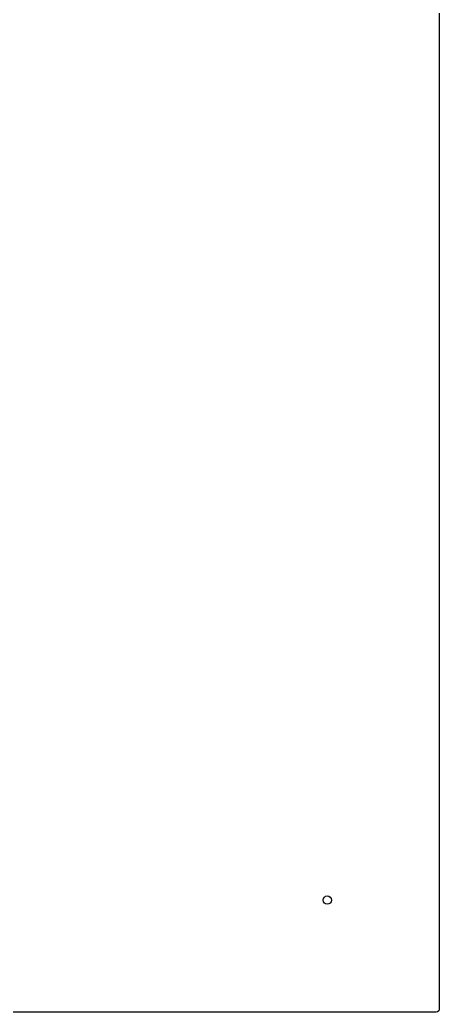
# Model space of a CAD drawing. Extents: x 0.01 to 3.59, y 0.01 to 5.59.
# Drawn here: x 2.886 to 3.587, y 0.013 to 1.669 of the extents above; entities that cross this region are included whole.
import ezdxf

# ---------------------------------------------------------------- set-up
doc = ezdxf.new("R2010")
doc.units = 0
doc.header["$MEASUREMENT"] = 0
doc.layers.add('BLACK', color=7, linetype='CONTINUOUS')

msp = doc.modelspace()

# ---------------------------------------------------------------- linework, layer by layer
at = {"layer": 'BLACK', "linetype": 'CONTINUOUS'}
for p, q in [((3.58703, 5.58207), (3.58703, 0.017933)), ((3.58703, 0.017933), (3.58624, 0.015251)), ((3.58207, 0.012972), (0.017933, 0.012972)), ((3.58413, 0.013421), (3.58207, 0.012972)), ((3.58624, 0.015251), (3.58413, 0.013421))]:
    msp.add_line(p, q, dxfattribs=at)
at = {"layer": 'BLACK'}
msp.add_circle((3.4, 0.2), 0.00689, dxfattribs=at)

doc.saveas('drawing.dxf')
